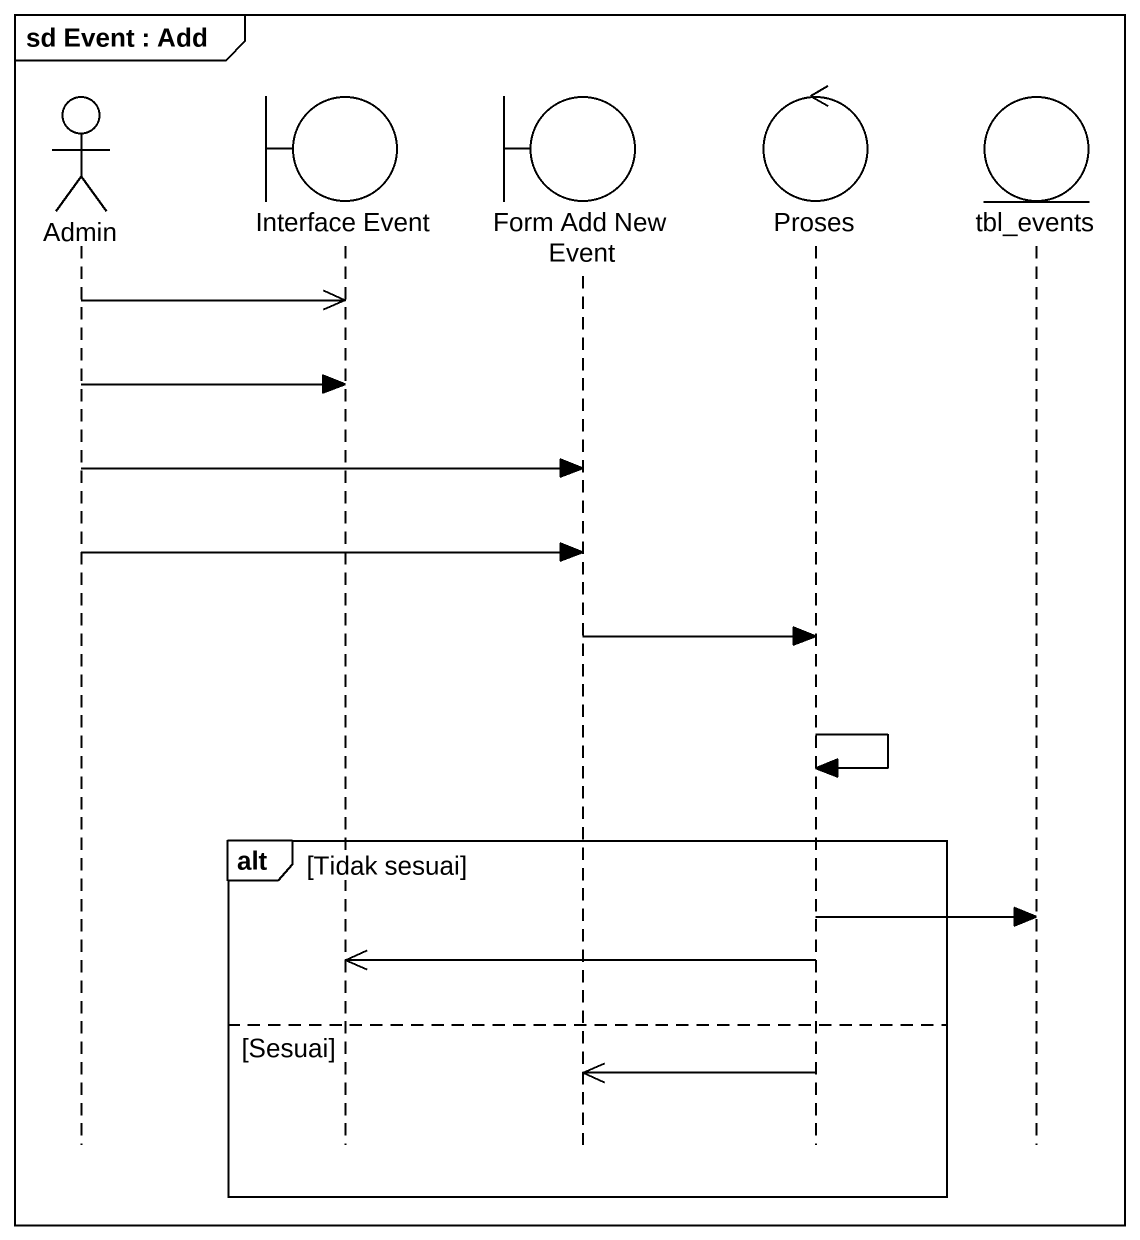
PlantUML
@startuml
mainframe sd Event : Add
hide footbox
actor Admin
boundary "Interface Event" as Interface_Event
boundary "Form Add New Event" as Form_Add_New_Event
control Proses
entity tbl_events

Admin ->> Interface_Event
Admin -> Interface_Event
Admin -> Form_Add_New_Event
Admin -> Form_Add_New_Event
Form_Add_New_Event -> Proses
Proses -> Proses
alt Tidak sesuai
  Proses -> tbl_events
  Proses ->> Interface_Event
else Sesuai
  Proses ->> Form_Add_New_Event
end
@enduml
